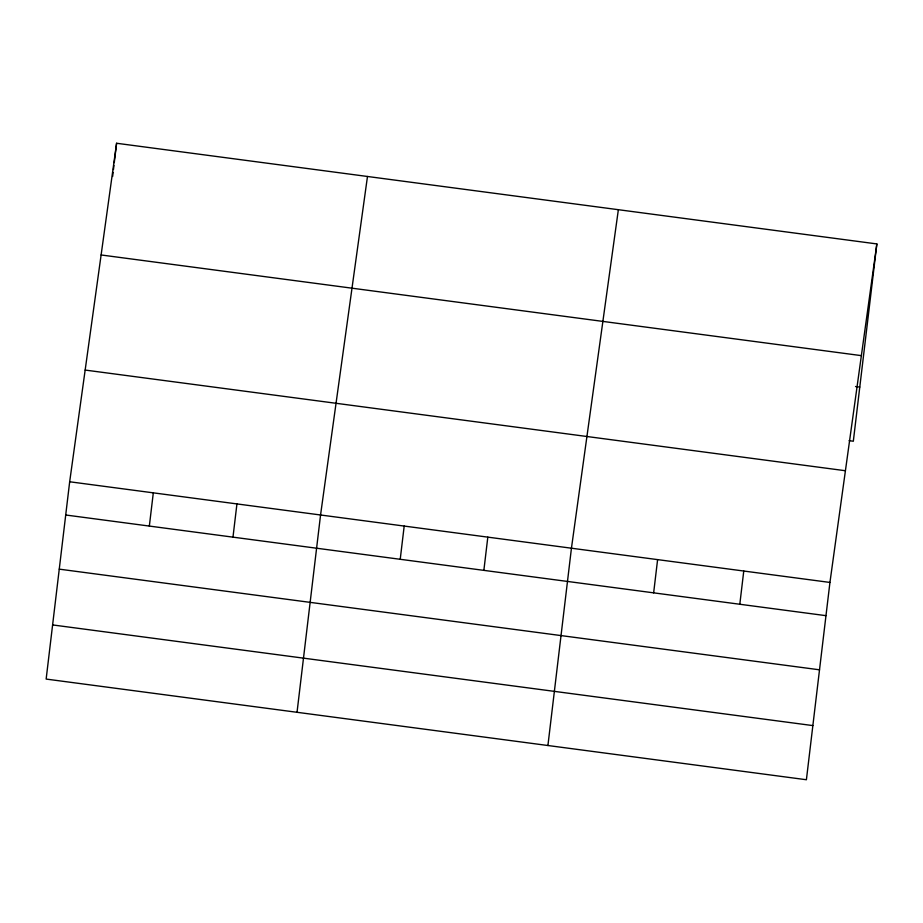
<?xml version="1.0" encoding="UTF-8"?>
<svg xmlns="http://www.w3.org/2000/svg" width="923" height="923" viewBox="0 0 923 923"><rect width="100%" height="100%" fill="white"/><g stroke="black" fill="none" stroke-linecap="round" stroke-linejoin="round"><path stroke-width="1.38" d="M69.675 481.771L46.15 679.074L806.402 779.739L829.939 582.436L876.85 243.926L116.598 143.261L69.675 481.771L829.939 582.436M112.629 176.489L113.125 172.336M113.46 169.567L113.956 165.413M114.279 162.644L116.598 143.261M149.341 526.075L153.31 492.847M232.977 537.151L236.934 503.923M297.033 712.302L320.558 514.988L367.481 176.478M400.224 559.292L404.193 526.064M483.86 570.368L487.817 537.14M547.916 745.519L571.441 548.216L618.364 209.694M653.646 592.854L657.603 559.615M739.808 604.253L743.765 571.025M876.85 243.926L853.325 441.229L849.091 440.663M101.115 254.967L861.367 355.632M855.54 386.518L859.775 387.083M85.158 370.065L845.41 470.73M65.718 514.999L825.97 615.664M59.257 569.145L819.509 669.81M52.611 624.929L812.863 725.593"/></g></svg>
